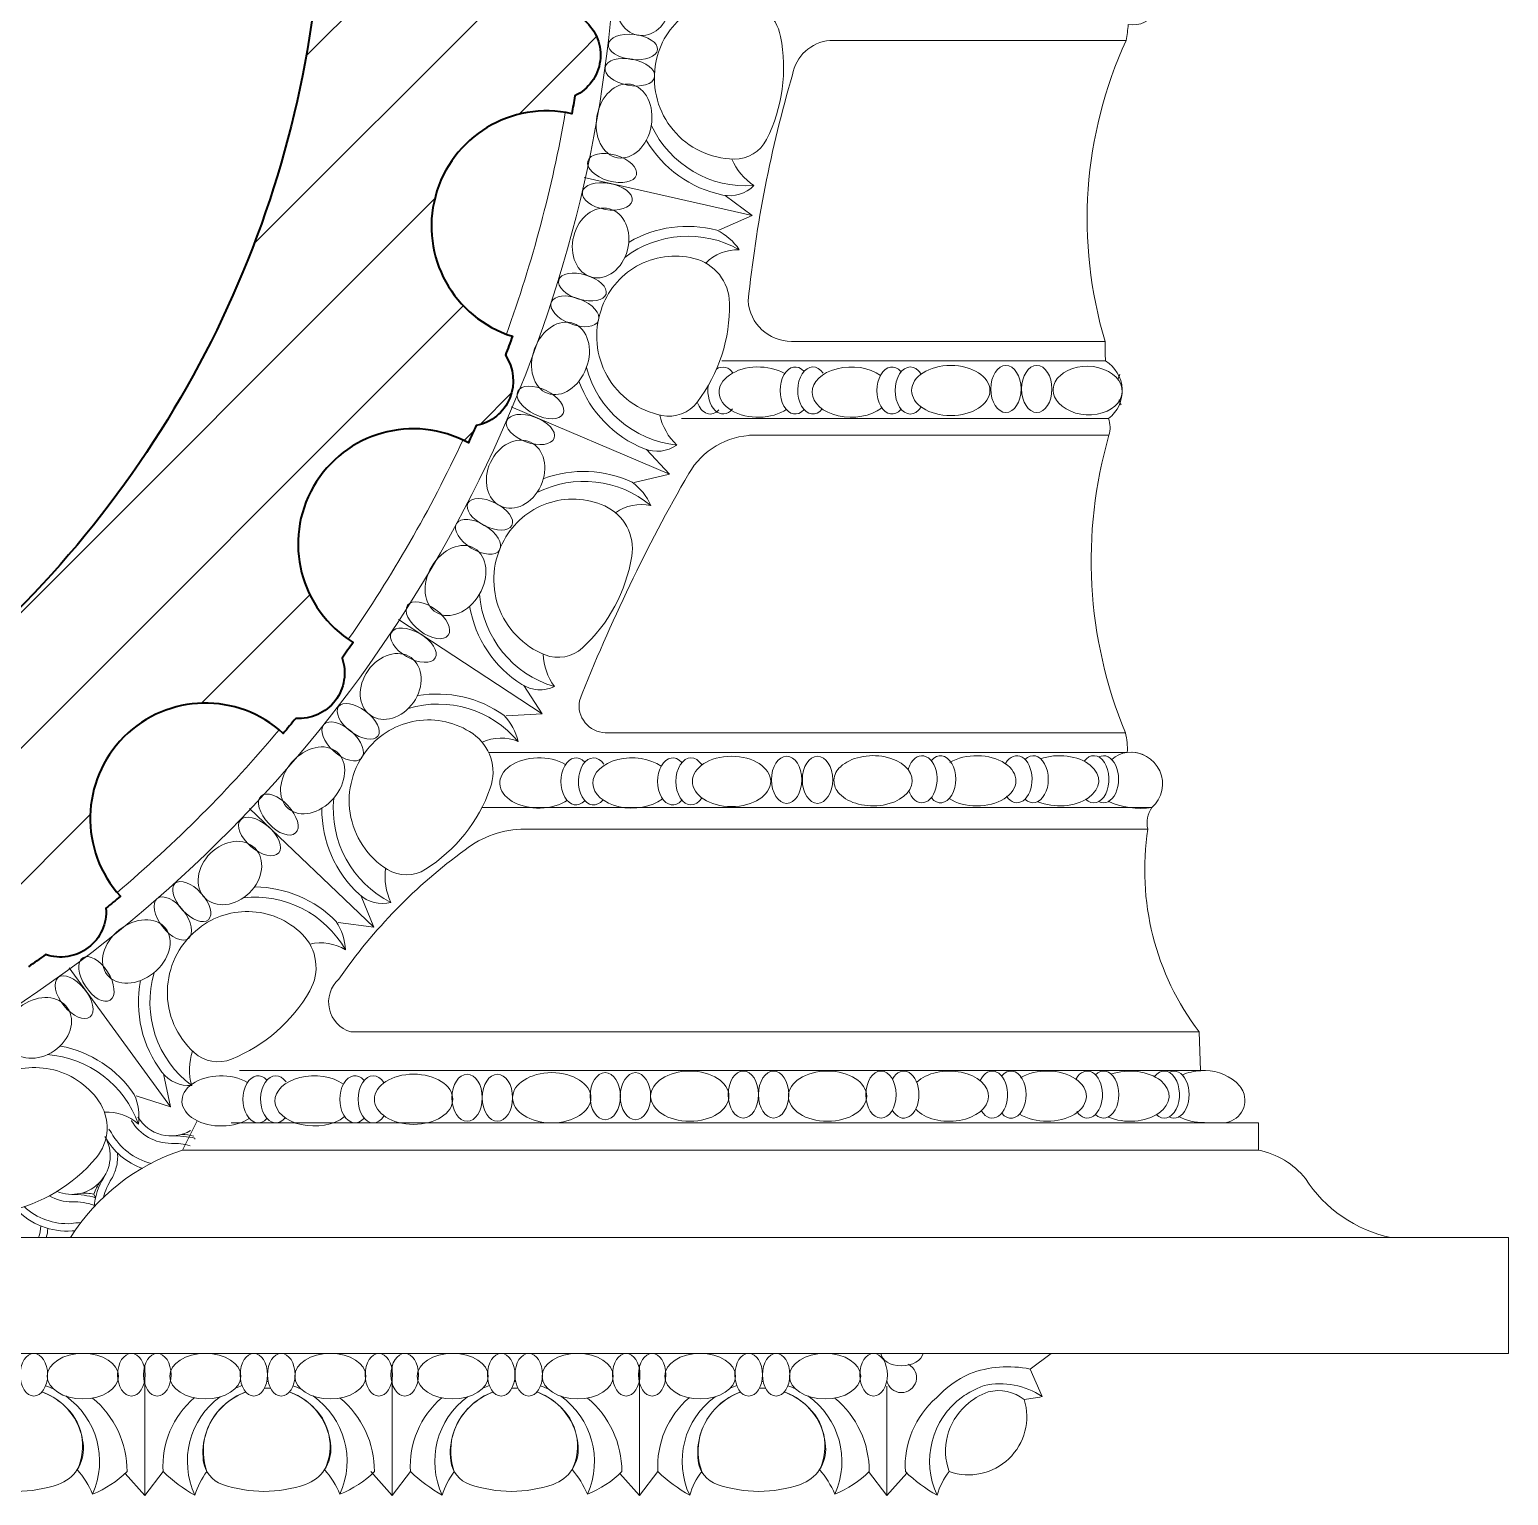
# Model space of a CAD drawing. Header units: millimetres. Extents: x 542654 to 551203, y 315718 to 321804.
# Drawn here: x 546521 to 546810.2, y 320136.7 to 320423.3 of the extents above; entities that cross this region are included whole.
import ezdxf

# ---------------------------------------------------------------- set-up
doc = ezdxf.new("R2010")
doc.units = ezdxf.units.MM
doc.layers.add('cad-block.com', color=250, linetype='Continuous')

msp = doc.modelspace()

# ---------------------------------------------------------------- hatches: boundary and pattern name
at = {"layer": 'cad-block.com', "lineweight": 15, "true_color": 0x000000}
h = msp.add_hatch(dxfattribs=at)
h.set_pattern_fill('ANSI31', color=18, scale=150, style=0)
h.set_pattern_definition([(45, (-1126099.823, -80286.563), (-13.25825215, 13.25825215), [])])
edge = h.paths.add_edge_path()
edge.add_arc((546631.96, 320453.48), 24.77, 177.8265, 265.2257)
edge.add_arc((546373.21, 320451.3), 257.67, 354.1553, 354.9869, ccw=False)
edge.add_arc((546623.73, 320418.33), 8.9, -64.2064, 49.2074, ccw=False)
edge.add_arc((546373.87, 320451.19), 257.01, 350.0647, 350.8467, ccw=False)
edge.add_arc((546622.11, 320384.86), 22.54, 77.4026, 252.7016)
edge.add_arc((546373.21, 320451.3), 257.67, 339.1553, 340.0384, ccw=False)
edge.add_arc((546606.66, 320354.61), 8.9, -79.2064, 34.2074, ccw=False)
edge.add_arc((546373.21, 320451.3), 257.67, 335.0207, 335.8457, ccw=False)
edge.add_arc((546596.02, 320322.69), 22.54, 61.4709, 238.5379)
edge.add_arc((546373.22, 320451.3), 257.66, 324.1553, 324.9882, ccw=False)
edge.add_arc((546573.68, 320297.49), 8.9, -94.2064, 19.2074, ccw=False)
edge.add_arc((546373.21, 320451.3), 257.67, 319.9981, 320.8457, ccw=False)
edge.add_arc((546555.37, 320269.05), 22.54, 47.4916, 222.4785)
edge.add_arc((546373.21, 320451.3), 257.67, 309.1553, 309.9719, ccw=False)
edge.add_arc((546527.03, 320250.84), 8.9, -109.2064, 4.2074, ccw=False)
edge.add_arc((546373.21, 320451.3), 257.67, 304.9273, 305.8457, ccw=False)
edge.add_arc((546501.79, 320227.85), 22.54, 32.764, 207.0672)
edge.add_arc((546373.22, 320451.28), 257.65, 294.1553, 294.904, ccw=False)
edge.add_arc((546469.91, 320217.86), 8.9, 235.7936, 349.2074, ccw=False)
edge.add_arc((546373.21, 320451.3), 257.67, 289.958, 290.8457, ccw=False)
edge.add_arc((546439.65, 320202.39), 22.54, 17.3263, 192.5624)
edge.add_arc((546373.21, 320451.3), 257.67, 279.1553, 279.9308, ccw=False)
edge.add_arc((546406.2, 320200.79), 8.9, 220.7936, 334.2074, ccw=False)
edge.add_arc((546373.21, 320451.3), 257.67, 275.0131, 275.8457, ccw=False)
edge.add_arc((546373.21, 320193.63), 22.54, 2.5066, 90)
edge.add_arc((546373.21, 320193.63), 22.54, 90, 177.4934)
edge.add_arc((546373.21, 320451.3), 257.67, 264.1543, 264.9869, ccw=False)
edge.add_arc((546340.23, 320200.79), 8.9, 205.7926, 319.2064, ccw=False)
edge.add_arc((546373.21, 320451.3), 257.67, 260.0692, 260.8447, ccw=False)
edge.add_arc((546306.78, 320202.39), 22.54, 347.4376, 522.6737)
edge.add_arc((546373.21, 320451.3), 257.67, 249.1543, 250.042, ccw=False)
edge.add_arc((546276.51, 320217.86), 8.9, 190.7926, 304.2064, ccw=False)
edge.add_arc((546373.2, 320451.28), 257.65, 245.096, 245.8447, ccw=False)
edge.add_arc((546244.64, 320227.85), 22.54, 332.9328, 507.236)
edge.add_arc((546373.21, 320451.3), 257.67, 234.1543, 235.0727, ccw=False)
edge.add_arc((546219.39, 320250.84), 8.9, 175.7926, 289.2064, ccw=False)
edge.add_arc((546373.21, 320451.3), 257.67, 230.0281, 230.8447, ccw=False)
edge.add_arc((546191.06, 320269.05), 22.54, 317.5215, 492.5084)
edge.add_arc((546373.21, 320451.3), 257.67, 219.1543, 220.0019, ccw=False)
edge.add_arc((546172.75, 320297.49), 8.9, 160.7926, 274.2064, ccw=False)
edge.add_arc((546373.2, 320451.3), 257.66, 215.0118, 215.8447, ccw=False)
edge.add_arc((546150.41, 320322.69), 22.54, 301.4621, 478.5291)
edge.add_arc((546373.21, 320451.3), 257.67, 204.1543, 204.9793, ccw=False)
edge.add_arc((546139.77, 320354.61), 8.9, 145.7926, 259.2064, ccw=False)
edge.add_arc((546373.21, 320451.3), 257.67, 199.9616, 200.8447, ccw=False)
edge.add_arc((546124.32, 320384.86), 22.54, 287.2984, 462.5974)
edge.add_arc((546372.55, 320451.19), 257.01, 189.1533, 189.9353, ccw=False)
edge.add_arc((546122.69, 320418.33), 8.9, 130.7926, 244.2064, ccw=False)
edge.add_arc((546373.21, 320451.3), 257.67, 185.0131, 185.8447, ccw=False)
edge.add_arc((546114.56, 320453.28), 24.57, 274.5848, 362.6533)
edge.add_arc((546114.56, 320455.55), 24.57, 357.3467, 445.4152)
edge.add_arc((546373.21, 320457.53), 257.67, 174.1553, 174.9869, ccw=False)
edge.add_arc((546122.69, 320490.51), 8.9, 115.7936, 229.2074, ccw=False)
edge.add_arc((546372.55, 320457.64), 257.01, 170.0647, 170.8467, ccw=False)
edge.add_arc((546124.32, 320523.97), 22.54, 257.4026, 432.7016)
edge.add_arc((546373.21, 320457.53), 257.67, 159.1553, 160.0384, ccw=False)
edge.add_arc((546139.77, 320554.22), 8.9, 100.7936, 214.2074, ccw=False)
edge.add_arc((546373.21, 320457.53), 257.67, 155.0207, 155.8457, ccw=False)
edge.add_arc((546150.41, 320586.14), 22.54, 241.4709, 418.5379)
edge.add_arc((546373.2, 320457.53), 257.66, 144.1553, 144.9882, ccw=False)
edge.add_arc((546172.75, 320611.35), 8.9, 85.7936, 199.2074, ccw=False)
edge.add_arc((546373.21, 320457.53), 257.67, 139.9981, 140.8457, ccw=False)
edge.add_arc((546191.06, 320639.78), 22.54, 227.4916, 402.4785)
edge.add_arc((546373.21, 320457.53), 257.67, 129.1553, 129.9719, ccw=False)
edge.add_arc((546219.39, 320657.99), 8.9, 70.7936, 184.2074, ccw=False)
edge.add_arc((546373.21, 320457.53), 257.67, 124.9273, 125.8457, ccw=False)
edge.add_arc((546244.64, 320680.98), 22.54, 212.764, 387.0672)
edge.add_arc((546373.2, 320457.55), 257.65, 114.1553, 114.904, ccw=False)
edge.add_arc((546276.51, 320690.97), 8.9, 55.7936, 169.2074, ccw=False)
edge.add_arc((546373.21, 320457.53), 257.67, 109.958, 110.8457, ccw=False)
edge.add_arc((546306.78, 320706.44), 22.54, 197.3263, 372.5624)
edge.add_arc((546373.21, 320457.53), 257.67, 99.1553, 99.9308, ccw=False)
edge.add_arc((546340.23, 320708.04), 8.9, 40.7936, 154.2074, ccw=False)
edge.add_arc((546373.21, 320457.53), 257.67, 95.0131, 95.8457, ccw=False)
edge.add_arc((546373.21, 320715.2), 22.54, 182.5066, 270)
edge.add_arc((546373.21, 320715.2), 22.54, 270, 357.4934)
edge.add_arc((546373.21, 320457.53), 257.67, 84.1543, 84.9869, ccw=False)
edge.add_arc((546406.2, 320708.04), 8.9, 25.7926, 139.2064, ccw=False)
edge.add_arc((546373.21, 320457.53), 257.67, 80.0692, 80.8447, ccw=False)
edge.add_arc((546439.65, 320706.44), 22.54, 167.4376, 342.6737)
edge.add_arc((546373.21, 320457.53), 257.67, 69.1543, 70.042, ccw=False)
edge.add_arc((546469.91, 320690.97), 8.9, 10.7926, 124.2064, ccw=False)
edge.add_arc((546373.22, 320457.55), 257.65, 65.096, 65.8447, ccw=False)
edge.add_arc((546501.79, 320680.98), 22.54, 152.9328, 327.236)
edge.add_arc((546373.21, 320457.53), 257.67, 54.1543, 55.0727, ccw=False)
edge.add_arc((546527.03, 320657.99), 8.9, -4.2074, 109.2064, ccw=False)
edge.add_arc((546373.21, 320457.53), 257.67, 50.0281, 50.8447, ccw=False)
edge.add_arc((546555.37, 320639.78), 22.54, 137.5215, 312.5084)
edge.add_arc((546373.21, 320457.53), 257.67, 39.1543, 40.0019, ccw=False)
edge.add_arc((546573.68, 320611.35), 8.9, -19.2074, 94.2064, ccw=False)
edge.add_arc((546373.22, 320457.53), 257.66, 35.0118, 35.8447, ccw=False)
edge.add_arc((546596.02, 320586.14), 22.54, 121.4621, 298.5291)
edge.add_arc((546373.21, 320457.53), 257.67, 24.1543, 24.9793, ccw=False)
edge.add_arc((546606.66, 320554.22), 8.9, -34.2074, 79.2064, ccw=False)
edge.add_arc((546373.21, 320457.53), 257.67, 19.9616, 20.8447, ccw=False)
edge.add_arc((546622.11, 320523.97), 22.54, 107.2984, 282.5974)
edge.add_arc((546373.87, 320457.64), 257.01, 9.1533, 9.9353, ccw=False)
edge.add_arc((546623.73, 320490.51), 8.9, -49.2074, 64.2064, ccw=False)
edge.add_arc((546373.21, 320457.53), 257.67, 5.0131, 5.8447, ccw=False)
edge.add_arc((546631.96, 320455.35), 24.77, 94.7743, 182.1735)
edge = h.paths.add_edge_path(flags=16)
edge.add_arc((546373.21, 320454.42), 205.1, 89.9994, 180, ccw=False)
edge.add_arc((546373.21, 320454.42), 205.1, 0, 90.0006, ccw=False)
edge.add_arc((546373.21, 320454.42), 205.1, -90.0006, 0, ccw=False)
edge.add_arc((546373.21, 320454.42), 205.1, 180, 270.0006, ccw=False)

# ---------------------------------------------------------------- linework, layer by layer
at = {"layer": 'cad-block.com', "color": 18, "lineweight": 40, "true_color": 0x000000}
msp.add_lwpolyline([(546168.11, 320454.42, -0.414217), (546373.21, 320659.51, -0.414217), (546578.31, 320454.42, -0.414217), (546373.21, 320249.32, -0.414217)], format="xyb", close=True, dxfattribs=at)
at = {"layer": 'cad-block.com', "color": 18, "lineweight": 15, "true_color": 0x000000}
for points in [[(546735.42, 320421.17, 0.027808), (546735.85, 320424.31, 1.35506), (546734.65, 320434.24, -0.308822), (546732.69, 320436.96), (546679.65, 320436.96, -0.426697), (546668.57, 320447.79, -1.449606)], [(546643.35, 320416.13, -0.186893), (546648.67, 320425.78, -0.192304), (546659.42, 320429.31, -0.339953), (546667.84, 320421.95, -0.167449), (546665.11, 320401.81, -0.287977), (546658.74, 320397.96, -0.218078), (546646.83, 320403.66, -0.214395), (546643.35, 320416.13, -258.975985)], [(546677.5, 320421.17, 0.341372), (546670.19, 320414.45, 7.24426)], [(546731.32, 320362.31, -0.181945), (546735.42, 320421.17), (546677.5, 320421.17)], [(546670.19, 320414.45, 0.045606), (546661.51, 320370.27, -407.089865), (546661.51, 320370.27, -43.055625)], [(546642.57, 320404.57, 0.31169), (546662.64, 320392.78, -0.14864), (546658.33, 320397.97)], [(546641.59, 320401.66, 0.213095), (546656.54, 320390.94, 0.253318), (546662.64, 320392.78)], [(546653.22, 320377.64, -0.205857), (546659.77, 320380.25, 0.29849), (546637.36, 320378.75, 0.29849)], [(546659.77, 320380.25, 0.134014), (546655.35, 320384.08, 0.19876), (546638.25, 320381.75, 0.19876)], [(546632.73, 320368.46, -0.186893), (546639.69, 320377.01, -0.192304), (546650.9, 320378.56, -0.339953), (546657.87, 320369.82, -0.167449), (546651.58, 320350.48, -0.287977), (546644.63, 320347.83, -0.218078), (546633.93, 320355.57, -0.214395), (546632.73, 320368.46, -258.975985)], [(546732.07, 320343.96, 0.153481), (546732, 320347.25, 0.525765), (546731.41, 320358.49, -0.019182), (546731.32, 320362.31), (546670, 320362.31, -0.395251), (546661.51, 320370.27, -0.920521)], [(546629.9, 320357.23, 0.31169), (546647.54, 320342.05, -0.14864), (546644.22, 320347.92)], [(546628.41, 320354.54, 0.213095), (546641.21, 320341.32, 0.253318), (546647.54, 320342.05)], [(546722.29, 320350.27, -0.454753), (546722.5, 320355.6, -2.514124)], [(546733.89, 320354.99, -0.033954), (546734.2, 320355.89)], [(546734.46, 320349.9, -0.038188), (546734.04, 320350.89, -0.038188)], [(546662.59, 320343.96, 0.265446), (546649.89, 320336.47, 1.842955)], [(546750, 320219.78), (546749.69, 320227.31, -0.203496), (546739.69, 320266.96, -0.223902), (546740.47, 320271.19, 0.732398), (546735.66, 320281.96, 0.080164), (546735.28, 320285.81, -0.170072), (546732.07, 320343.96, 0.263929)], [(546642.47, 320330.23, 0.134014), (546638.81, 320334.78, 0.19876), (546621.57, 320335.54, 0.19876)], [(546649.89, 320336.47, 0.038105), (546628.51, 320292.05, 6.307699)], [(546635.56, 320328.82, -0.205857), (546642.47, 320330.23, 0.29849), (546620.16, 320332.75, 0.29849)], [(546613.77, 320323.46, -0.186893), (546622.14, 320330.62, -0.192304), (546633.45, 320330.14, -0.339953), (546638.74, 320320.3, -0.167449), (546629.11, 320302.4, -0.287977), (546621.79, 320301.03, -0.218078), (546612.64, 320310.56, -0.214395), (546613.77, 320323.46, -258.975985)], [(546607.04, 320310.53, 0.213095), (546617.26, 320295.24, 0.253318), (546623.62, 320294.82)], [(546608.97, 320312.91, 0.31169), (546623.62, 320294.82, -0.14864), (546621.41, 320301.19)], [(546616.53, 320284.1, 0.134014), (546613.74, 320289.23, 0.19876), (546596.91, 320293.06, 0.19876)], [(546609.48, 320283.95, -0.205857), (546616.53, 320284.1, 0.29849), (546595.03, 320290.56, 0.29849)], [(546628.51, 320292.05, 0.457804), (546633.57, 320285.81, 1.985215)], [(546587.07, 320282.56, -0.186893), (546596.59, 320288.11, -0.192304), (546607.63, 320285.63, -0.339953), (546611.08, 320274.99, -0.167449), (546598.41, 320259.1, -0.287977), (546590.96, 320259.06, -0.218078), (546583.67, 320270.07, -0.214395), (546587.07, 320282.56, -258.975985)], [(546679.4, 320273.84, -0.454753), (546679.61, 320279.17, -2.514124)], [(546692.81, 320278.56, -0.033954), (546693.12, 320279.47)], [(546580.47, 320273.04, 0.31169), (546591.65, 320252.62, -0.14864), (546590.61, 320259.28)], [(546693.38, 320273.48, -0.038188), (546692.96, 320274.47, -0.038188)], [(546578.14, 320271.04, 0.213095), (546585.47, 320254.17, 0.253318), (546591.65, 320252.62)], [(546583.78, 320227.31, -0.582442), (546581.44, 320237.64, -0.083509), (546606.13, 320262.9, -0.167599), (546617.87, 320266.96)], [(546582.76, 320243.34, 0.134014), (546580.93, 320248.89, 0.19876), (546565.06, 320255.66, 0.19876)], [(546575.8, 320244.45, -0.205857), (546582.76, 320243.34, 0.29849), (546562.76, 320253.54, 0.29849)], [(546553.5, 320247.09, -0.186893), (546563.86, 320250.85, -0.192304), (546574.28, 320246.43, -0.339953), (546575.78, 320235.35, -0.167449), (546560.47, 320221.98, -0.287977), (546553.14, 320223.27, -0.218078), (546547.92, 320235.4, -0.214395), (546553.5, 320247.09, -258.975985)], [(546545.31, 320238.89, 0.31169), (546552.67, 320216.81, -0.14864), (546552.83, 320223.55)], [(546542.66, 320237.34, 0.213095), (546546.86, 320219.44, 0.253318), (546552.67, 320216.81)], [(546542.26, 320209.26, 0.134014), (546541.45, 320215.05, 0.19876), (546527.04, 320224.55, 0.19876)], [(546535.61, 320211.6, -0.205857), (546542.26, 320209.26, 0.29849), (546524.4, 320222.87, 0.29849)], [(546514.14, 320218.18, -0.186893), (546525.01, 320220.03, -0.192304), (546534.47, 320213.82, -0.339953), (546533.96, 320202.66, -0.167449), (546516.51, 320192.23, -0.287977), (546509.53, 320194.81, -0.218078), (546506.56, 320207.68, -0.214395), (546514.14, 320218.18, -258.975985)], [(546750, 320219.78, -0.193035), (546756.92, 320217.48, -0.138323), (546758.5, 320215.13, -0.92073)], [(546758.5, 320215.13, -0.512878), (546754.01, 320209.54, -0.704384)], [(546540.89, 320209.96, -0.00037), (546540.9, 320209.94, 0.268575), (546548.7, 320205.52, -0.068244), (546552.35, 320205.05, -0.068244)], [(546535.7, 320206.85, 0.182046), (546543.12, 320200.58, 0.182046)], [(546536.49, 320208.3, -0.024135), (546536.96, 320207.57, 0.206952), (546544.72, 320201.61, 0.206952)], [(546553.08, 320206.9, 0.08041), (546550.72, 320207.27, 19.622148)], [(546553.27, 320206.34, -0.003234), (546553.31, 320206.51)], [(546528.97, 320187.09, -0.176737), (546550.86, 320204.17, -1.049558)], [(546787.22, 320187.09, -0.201803), (546770.48, 320198.66, 0.178174), (546761.31, 320204.17), (546550.86, 320204.17)], [(546535.41, 320194.98, -0.078723), (546537.01, 320198.6, 0.067828), (546537.92, 320200.84)], [(546533.54, 320195.59, -0.084322), (546534.78, 320197.99, 1.326627)], [(546533.59, 320193.09, -0.108991), (546535.47, 320198.87), (546535.47, 320198.87)], [(546524.82, 320195.25, 0.132069), (546529.32, 320194.09, -0.080911), (546533.63, 320193.43)], [(546529.31, 320195.54, -0.07743), (546533.88, 320194.87)], [(546533.54, 320195.59, 0.07015), (546530.87, 320195.72, 19.622148)], [(546518.32, 320192.69, 0.225032), (546529.31, 320188.39), (546529.31, 320188.39)], [(546519.92, 320193.15, 0.206858), (546529.12, 320189.83, -0.049772), (546530.98, 320190.01, -0.049772)], [(546522.69, 320187.09, 0.121818), (546523.14, 320189.38)], [(546524.24, 320187.09, 0.079501), (546524.52, 320188.9)], [(546688.63, 320159.11, 1.582051), (546692.85, 320162.31, 3.521077)], [(546704.79, 320160.47, 0.096726), (546698.35, 320155.77, 11.548525)], [(546718.99, 320156), (546716.65, 320161.39, 0.140501), (546704.79, 320160.47, 5.555021)], [(546525.63, 320157.51, 0.026874), (546524.07, 320158.13, 0.026874)], [(546562.51, 320158.16, 0.021792), (546561.24, 320157.67, 0.021792)], [(546566.85, 320157.62, -0.025321), (546568.12, 320157.63)], [(546566.89, 320157.61, -0.015978), (546567.7, 320157.62)], [(546567.65, 320158.96, 0.005183), (546567.33, 320158.96, 0.005183)], [(546567.7, 320157.62, -0.008495), (546568.12, 320157.61, -0.008495)], [(546574.02, 320157.51, 0.026874), (546572.46, 320158.13, 0.026874)], [(546610.9, 320158.16, 0.021792), (546609.63, 320157.67, 0.021792)], [(546615.24, 320157.62, -0.025321), (546616.51, 320157.63)], [(546615.28, 320157.61, -0.015978), (546616.09, 320157.62)], [(546616.04, 320158.96, 0.005183), (546615.72, 320158.96, 0.005183)], [(546616.09, 320157.62, -0.008495), (546616.51, 320157.61, -0.008495)], [(546622.4, 320157.51, 0.026874), (546620.85, 320158.13, 0.026874)], [(546659.29, 320158.16, 0.021792), (546658.02, 320157.67, 0.021792)], [(546663.63, 320157.62, -0.025321), (546664.9, 320157.63)], [(546663.67, 320157.61, -0.015978), (546664.48, 320157.62)], [(546664.43, 320158.96, 0.005183), (546664.1, 320158.96, 0.005183)], [(546664.48, 320157.62, -0.008495), (546664.89, 320157.61, -0.008495)], [(546670.79, 320157.51, 0.026874), (546669.24, 320158.13, 0.026874)], [(546700.82, 320141.33, 0.614238), (546715.51, 320155.42, 0.23795), (546708.43, 320156.9, 3.091262)], [(546706.41, 320157.67, 0.039125), (546703.42, 320155.97, -3.800101)], [(546707.68, 320158.16, 0.021792), (546706.41, 320157.67, 0.021792)], [(546715.51, 320155.42, 0.020135), (546718.99, 320156, 0.207412), (546707.68, 320158.16, 18.146009)], [(546523.32, 320156.95, -0.101551), (546527.53, 320154.44, -0.192304), (546531.49, 320146.29, -0.339953), (546526.56, 320138.83, -0.167449), (546510.29, 320138.83, -0.287977), (546506.56, 320143.47, -0.218078), (546509.8, 320153.52, -0.122256), (546514.87, 320156.89, -0.122256)], [(546523.39, 320156.9, -0.096379), (546527.53, 320154.44)], [(546527.53, 320154.44, -0.346391), (546530.29, 320141.72, -0.077991), (546533.29, 320136.93, 0.359977), (546528.03, 320156.12, 0.359977)], [(546533.3, 320155.72, -0.223389), (546540.03, 320141.33, -0.09981), (546533.29, 320136.93)], [(546553.31, 320136.71, -0.06195), (546547.08, 320141.33, -0.235173), (546553.18, 320155.77, -0.235173)], [(546558.25, 320155.97, 0.359399), (546553.31, 320136.71, -0.095363), (546555.66, 320141.33, -0.306751), (546558.93, 320154.26, -0.101588), (546563.26, 320156.9, -0.101588)], [(546571.71, 320156.95, -0.101551), (546575.92, 320154.44, -0.192304), (546579.87, 320146.29, -0.339953), (546574.95, 320138.83, -0.167449), (546558.68, 320138.83, -0.287977), (546554.95, 320143.47, -0.218078), (546558.19, 320153.52, -0.122256), (546563.26, 320156.89, -0.122256)], [(546571.78, 320156.9, -0.096379), (546575.92, 320154.44)], [(546575.92, 320154.44, -0.346391), (546578.68, 320141.72, -0.077991), (546581.68, 320136.93, 0.359977), (546576.42, 320156.12, 0.359977)], [(546581.69, 320155.72, -0.223389), (546588.42, 320141.33, -0.09981), (546581.68, 320136.93)], [(546601.69, 320136.71, -0.06195), (546595.47, 320141.33, -0.235173), (546601.57, 320155.77, -0.235173)], [(546606.64, 320155.97, 0.359399), (546601.69, 320136.71, -0.095363), (546604.04, 320141.33, -0.306751), (546607.32, 320154.26, -0.101588), (546611.65, 320156.9, -0.101588)], [(546620.09, 320156.95, -0.101551), (546624.31, 320154.44, -0.192304), (546628.26, 320146.29, -0.339953), (546623.34, 320138.83, -0.167449), (546607.07, 320138.83, -0.287977), (546603.33, 320143.47, -0.218078), (546606.58, 320153.52, -0.122256), (546611.65, 320156.89, -0.122256)], [(546620.17, 320156.9, -0.096379), (546624.31, 320154.44)], [(546624.31, 320154.44, -0.346391), (546627.07, 320141.72, -0.077991), (546630.07, 320136.93, 0.359977), (546624.8, 320156.12, 0.359977)], [(546630.08, 320155.72, -0.223389), (546636.81, 320141.33, -0.09981), (546630.07, 320136.93)], [(546650.08, 320136.71, -0.06195), (546643.86, 320141.33, -0.235173), (546649.96, 320155.77, -0.235173)], [(546655.03, 320155.97, 0.359399), (546650.08, 320136.71, -0.095363), (546652.43, 320141.33, -0.306751), (546655.71, 320154.26, -0.101588), (546660.04, 320156.9, -0.101588)], [(546668.48, 320156.95, -0.101551), (546672.7, 320154.44, -0.192304), (546676.65, 320146.29, -0.339953), (546671.72, 320138.83, -0.167449), (546655.46, 320138.83, -0.287977), (546651.72, 320143.47, -0.218078), (546654.97, 320153.52, -0.122256), (546660.04, 320156.89, -0.122256)], [(546668.56, 320156.9, -0.096379), (546672.7, 320154.44)], [(546672.7, 320154.44, -0.346391), (546675.46, 320141.72, -0.077991), (546678.46, 320136.93, 0.359977), (546673.19, 320156.12, 0.359977)], [(546678.47, 320155.72, -0.223389), (546685.19, 320141.33, -0.09981), (546678.46, 320136.93)], [(546698.47, 320136.71, -0.06195), (546692.25, 320141.33, -0.235173), (546698.35, 320155.77, -0.235173)], [(546703.42, 320155.97, 0.359399), (546698.47, 320136.71, -0.095363), (546700.82, 320141.33, -0.306751), (546704.1, 320154.26, -0.101588), (546708.43, 320156.9, -0.101588)]]:
    msp.add_lwpolyline(points, format="xyb", dxfattribs=at)
at = {"layer": 'cad-block.com', "color": 18, "lineweight": 40, "true_color": 0x000000}
msp.add_lwpolyline([(546629.54, 320425.06, -0.539649), (546627.6, 320410.31, -0.003412), (546627.02, 320406.85, 0.959795), (546615.4, 320363.34, -0.003853), (546614.02, 320359.62, -0.539649), (546608.32, 320345.87, -0.0036), (546606.78, 320342.49, 0.974726), (546584.25, 320303.47, -0.003634), (546582.08, 320300.41, -0.539649), (546573.02, 320288.61, -0.003698), (546570.59, 320285.67, 0.957182), (546538.74, 320253.83, -0.003563), (546535.91, 320251.5, -0.539649), (546524.11, 320242.44, -0.004007), (546520.74, 320240.04, 0.951482)], format="xyb", dxfattribs=at)
at = {"layer": 'cad-block.com', "color": 18, "lineweight": 15, "true_color": 0x000000}
for points in [[(546656.99, 320390.86), (546662.26, 320386.95), (546629.46, 320394.37)], [(546662.26, 320386.95), (546655.78, 320384.1)], [(546731.41, 320358.49), (546656.34, 320358.49)], [(546641.63, 320341.17), (546646.12, 320336.37), (546615.18, 320349.53)], [(546732, 320347.25), (546648.49, 320347.25)], [(546732.07, 320343.96), (546661.74, 320343.96)], [(546646.12, 320336.37), (546639.24, 320334.73)], [(546617.65, 320295.01), (546621.21, 320289.49), (546593.12, 320307.96)], [(546621.21, 320289.49), (546614.15, 320289.1)], [(546735.28, 320285.81), (546633.57, 320285.81)], [(546735.63, 320281.96), (546610.74, 320281.96)], [(546585.82, 320253.87), (546588.33, 320247.81), (546563.99, 320271)], [(546740.46, 320271.19), (546609.44, 320271.19)], [(546739.69, 320266.96), (546617.87, 320266.96)], [(546588.33, 320247.81), (546581.32, 320248.69)], [(546547.15, 320219.08), (546548.54, 320212.67), (546528.73, 320239.83)], [(546749.69, 320227.31), (546583.78, 320227.31)], [(546562.03, 320219.78), (546750, 320219.78)], [(546548.54, 320212.67), (546541.79, 320214.79)], [(546550.86, 320204.17), (546553.74, 320209.94)], [(546560.4, 320209.54), (546761.3, 320209.54)], [(546761.31, 320204.17), (546761.3, 320209.54)], [(546533.54, 320195.59), (546533.88, 320194.87)], [(546810.2, 320164.45), (546810.2, 320187.09), (546518.76, 320187.09), (546518.76, 320164.45), (546810.2, 320164.45)], [(546716.65, 320161.39), (546720.79, 320164.45)], [(546543.49, 320136.68), (546543.49, 320162.18)], [(546591.88, 320136.68), (546591.88, 320162.18)], [(546640.27, 320136.68), (546640.27, 320162.18)], [(546688.66, 320136.68), (546688.66, 320158.05)], [(546543.49, 320136.68), (546539.65, 320140.96)], [(546543.49, 320136.68), (546547.08, 320141.33)], [(546591.88, 320136.68), (546587.71, 320141.33)], [(546591.88, 320136.68), (546595.47, 320141.33)], [(546640.27, 320136.68), (546636.43, 320140.96)], [(546640.27, 320136.68), (546643.86, 320141.33)], [(546688.66, 320136.68), (546685.07, 320141.33)], [(546688.66, 320136.68), (546692.56, 320141.03)]]:
    msp.add_lwpolyline(points, dxfattribs=at)
for centre, radius, start, end in [((546373.22, 320451.3), 262.7, 270, 0.6786), ((546372.55, 320451.19), 257.01, 340.1064, 350.1204), ((546372.55, 320451.19), 257.01, 325.0831, 335.1144), ((546372.55, 320451.19), 257.01, 310.0953, 320.116), ((546548.62, 320214.47), 7.5, 210.5339, 300.5339), ((546529.24, 320203.04), 7.5, 246.6284, 30.5316), ((546549.23, 320188.76), 18.22, 77.0478, 91.3636), ((546529.24, 320203.04), 8.96, 345.7712, 3.8529)]:
    msp.add_arc(centre, radius, start, end, dxfattribs=at)
at = {"layer": 'cad-block.com', "color": 18, "lineweight": 15, "true_color": 0x000000, "extrusion": (0, 0, -1)}
for centre, major_axis, ratio in [((546640.93, 320429), (-0.51, -6.88), 0.787146), ((546638.97, 320419.89), (4.8, -0.52), 0.507645), ((546638.37, 320414.96), (4.85, -0.94), 0.522861), ((546637.24, 320405.41), (-1.27, -7.18), 0.73906), ((546634.9, 320396.23), (4.75, -1.36), 0.522861), ((546632.65, 320381.56), (-1.73, -6.68), 0.787146), ((546629.09, 320372.95), (4.63, -1.37), 0.507645), ((546627.62, 320368.2), (4.61, -1.79), 0.522861), ((546624.8, 320359.01), (-2.54, -6.84), 0.73906), ((546701.13, 320352.72), (-7.66, 0), 0.641162), ((546711.92, 320353.02), (0, -4.6), 0.644731), ((546717.96, 320353.02), (0, -4.6), 0.644731), ((546620.87, 320350.39), (4.43, -2.19), 0.522861), ((546616.02, 320336.35), (-2.9, -6.26), 0.787146), ((546610.99, 320328.52), (4.31, -2.17), 0.507645), ((546608.69, 320324.11), (4.21, -2.58), 0.522861), ((546604.28, 320315.57), (-3.72, -6.28), 0.73906), ((546598.87, 320307.79), (3.97, -2.94), 0.522861), ((546591.6, 320294.85), (-3.97, -5.64), 0.787146), ((546585.24, 320288.03), (3.85, -2.9), 0.507645), ((546582.2, 320284.11), (3.69, -3.3), 0.522861), ((546576.33, 320276.49), (-4.78, -5.51), 0.73906), ((546658.25, 320276.29), (-7.66, 0), 0.641162), ((546669.03, 320276.6), (0, -4.6), 0.644731), ((546675.07, 320276.6), (0, -4.6), 0.644731), ((546569.62, 320269.81), (3.38, -3.61), 0.522861), ((546560.15, 320258.37), (-4.91, -4.85), 0.787146), ((546552.68, 320252.8), (3.27, -3.55), 0.507645), ((546548.99, 320249.48), (3.04, -3.9), 0.522861), ((546541.85, 320243.03), (-5.69, -4.57), 0.73906), ((546534.05, 320237.66), (2.68, -4.15), 0.522861), ((546522.7, 320228.09), (-5.7, -3.89), 0.787146), ((546596.08, 320214.13), (-7.66, 0), 0.641162), ((546606.54, 320214.43), (0, -4.6), 0.644731), ((546612.47, 320214.43), (0, -4.6), 0.644731), ((546623.09, 320214.43), (-7.66, 0), 0.641162), ((546633.55, 320214.74), (0, -4.6), 0.644731), ((546639.47, 320214.74), (0, -4.6), 0.644731), ((546650.1, 320214.74), (-7.66, 0), 0.641162), ((546660.56, 320215.05), (0, -4.6), 0.644731), ((546666.48, 320215.05), (0, -4.6), 0.644731), ((546677.03, 320214.74), (-7.66, 0), 0.641162), ((546687.49, 320215.05), (0, -4.6), 0.644731), ((546521.81, 320160.28), (0, -4.17), 0.644731), ((546555.34, 320160), (-6.94, 0), 0.641162), ((546564.83, 320160.28), (0, -4.17), 0.644731), ((546570.2, 320160.28), (0, -4.17), 0.644731), ((546603.73, 320160), (-6.94, 0), 0.641162), ((546613.22, 320160.28), (0, -4.17), 0.644731), ((546618.59, 320160.28), (0, -4.17), 0.644731), ((546652.12, 320160), (-6.94, 0), 0.641162), ((546661.61, 320160.28), (0, -4.17), 0.644731), ((546666.98, 320160.28), (0, -4.17), 0.644731)]:
    msp.add_ellipse(centre, major_axis=major_axis, ratio=ratio, dxfattribs=at)
at = {"layer": 'cad-block.com', "color": 18, "lineweight": 15, "true_color": 0x000000}
for centre, major_axis, ratio in [((546633.95, 320390.67), (4.87, -0.84), 0.522861), ((546618.93, 320345.09), (4.64, -1.69), 0.522861), ((546596.02, 320302.92), (4.27, -2.5), 0.522861), ((546565.94, 320265.52), (3.75, -3.22), 0.522861), ((546529.67, 320234.09), (3.12, -3.84), 0.522861), ((546531.39, 320160), (6.96, 0), 0.639967), ((546540.88, 320160.28), (0, -4.17), 0.644731), ((546545.95, 320160.28), (0, -4.17), 0.644731), ((546579.78, 320160), (6.96, 0), 0.639967), ((546589.27, 320160.28), (0, -4.17), 0.644731), ((546594.34, 320160.28), (0, -4.17), 0.644731), ((546628.17, 320160), (6.96, 0), 0.639967), ((546637.66, 320160.28), (0, -4.17), 0.644731), ((546642.73, 320160.28), (0, -4.17), 0.644731), ((546676.56, 320160), (6.96, 0), 0.639967), ((546686.05, 320160.28), (0, -4.17), 0.644731)]:
    msp.add_ellipse(centre, major_axis=major_axis, ratio=ratio, dxfattribs=at)
at = {"layer": 'cad-block.com', "color": 18, "lineweight": 15, "true_color": 0x000000, "extrusion": (0, 0, -1)}
for centre, major_axis, ratio, start_param, end_param in [((546663.48, 320352.41), (-7.66, 0), 0.641162, 3.894992, 8.596551), ((546656.57, 320355.05), (1.58, -1.58), 1, 3.336238, 4.987716), ((546670.72, 320352.72), (0, -4.6), 0.644731, 5.672275, 10.03618), ((546674.17, 320352.72), (0, -4.6), 0.644731, 5.614071, 10.167271), ((546681.68, 320352.41), (-7.66, 0), 0.641162, 3.834664, 8.696112), ((546689.66, 320352.72), (0, -4.6), 0.644731, 5.659869, 10.048094), ((546693.23, 320352.72), (0, -4.6), 0.644731, 5.504133, 10.203831), ((546727.95, 320352.71), (6.71, -0.29), 0.708066, 3.734089, 8.82662), ((546656.6, 320352.72), (0, -4.6), 0.644731, 5.614071, 8.065577), ((546654.1, 320352.72), (0, -4.6), 0.644731, 5.672275, 7.330373), ((546620.6, 320275.98), (-7.66, 0), 0.641162, 3.894992, 8.596551), ((546627.84, 320276.29), (0, -4.6), 0.644731, 5.672275, 10.03618), ((546646.77, 320276.29), (0, -4.6), 0.644731, 5.659869, 10.048094), ((546685.93, 320276.41), (-7.66, 0), 0.641162, 0.598861, 5.733666), ((546695.49, 320276.71), (0, -4.6), 0.644731, 2.212741, 7.074176), ((546699.14, 320276.71), (0, -4.6), 0.644731, 2.490458, 6.932863), ((546706.22, 320276.41), (-7.66, 0), 0.641162, 0.814375, 5.49434), ((546714.06, 320276.71), (0, -4.6), 0.644731, 2.310077, 7.048668), ((546717.24, 320276.71), (0, -4.6), 0.644731, 2.57617, 6.848822), ((546631.28, 320276.29), (0, -4.6), 0.644731, 5.614071, 10.167271), ((546638.79, 320275.98), (-7.66, 0), 0.641162, 3.834664, 8.696112), ((546650.34, 320276.29), (0, -4.6), 0.644731, 5.504133, 10.203831), ((546558.43, 320213.82), (-7.66, 0), 0.641162, 3.894992, 8.596551), ((546565.67, 320214.13), (0, -4.6), 0.644731, 5.672275, 10.03618), ((546569.12, 320214.13), (0, -4.6), 0.644731, 5.614071, 10.167271), ((546576.62, 320213.82), (-7.66, 0), 0.641162, 3.834664, 8.696112), ((546584.61, 320214.13), (0, -4.6), 0.644731, 5.659869, 10.048094), ((546588.18, 320214.13), (0, -4.6), 0.644731, 5.504133, 10.203831), ((546691.94, 320215.05), (0, -4.6), 0.644731, 2.293744, 7.139184), ((546700.84, 320214.74), (-7.66, 0), 0.641162, 0.598861, 5.733666), ((546709.27, 320215.05), (0, -4.6), 0.644731, 2.212741, 7.074176), ((546712.92, 320215.05), (0, -4.6), 0.644731, 2.490458, 6.932863), ((546720, 320214.74), (-7.66, 0), 0.641162, 0.814375, 5.49434), ((546727.84, 320215.05), (0, -4.6), 0.644731, 2.310077, 7.048668), ((546731.02, 320215.05), (0, -4.6), 0.644731, 2.57617, 6.848822), ((546527.74, 320183.14), (6.57, 3.91), 0.570546, -1.015776, -0.930242), ((546691.62, 320164.72), (4.17, 0.18), 0.644731, 0.164522, 3.109873)]:
    msp.add_ellipse(centre, major_axis=major_axis, ratio=ratio, start_param=start_param, end_param=end_param, dxfattribs=at)
at = {"layer": 'cad-block.com', "color": 18, "lineweight": 15, "true_color": 0x000000}
for centre, major_axis, ratio, start_param, end_param in [((546722.4, 320276.41), (7.67, 0), 0.639967, 4.127125, 8.361778), ((546729.11, 320276.71), (0, -4.6), 0.644731, 5.715893, 10.124623), ((546731, 320276.71), (0, -4.6), 0.644731, 5.959254, 9.748709), ((546736.77, 320276.33), (4.88, -3.42), 0.929129, 1.768916, 2.94296), ((546736.77, 320276.33), (8.9, -1.33), 0.577549, 4.223801, 5.225185), ((546736.18, 320214.74), (7.67, 0), 0.639967, 4.127125, 8.361778), ((546742.89, 320215.05), (0, -4.6), 0.644731, 5.715893, 10.124623), ((546744.78, 320215.05), (0, -4.6), 0.644731, 5.959254, 9.748709), ((546750.55, 320214.66), (7.67, 0), 0.659125, 1.641044, 2.143605), ((546750.55, 320214.66), (7.67, 0), 0.659125, 4.026792, 4.740005)]:
    msp.add_ellipse(centre, major_axis=major_axis, ratio=ratio, start_param=start_param, end_param=end_param, dxfattribs=at)

doc.saveas('drawing.dxf')
